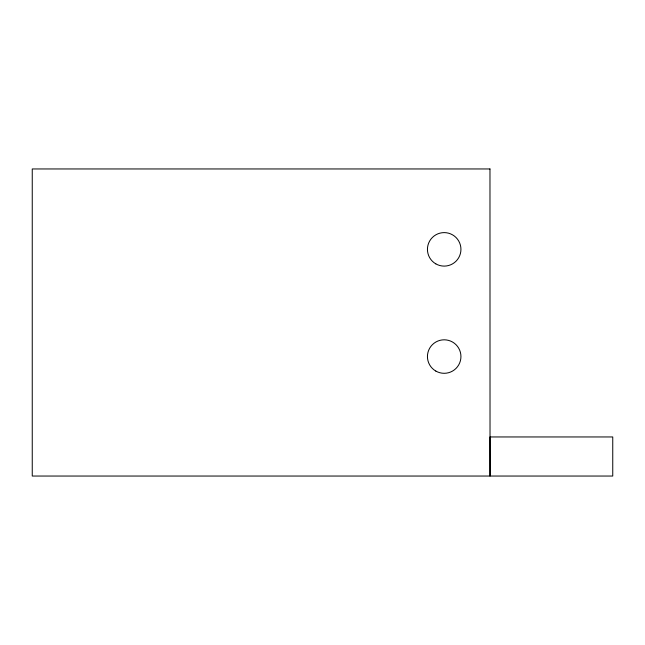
<?xml version="1.0" encoding="UTF-8"?>
<svg xmlns="http://www.w3.org/2000/svg" width="645" height="645" viewBox="0 0 645 645"><rect width="100%" height="100%" fill="white"/><g stroke="black" fill="none" stroke-linecap="round" stroke-linejoin="round"><path stroke-width="0.97" d="M489.974 168.958L32.25 168.958L32.25 476.042L612.75 476.042L612.75 436.955L489.974 436.955L490.031 476.042L489.974 168.958M435.81 371.06A16.754 16.754 0 0 0 460.941 356.556A16.754 16.754 0 0 0 435.81 342.052A16.754 16.754 0 0 0 435.81 371.06M435.81 263.861A16.754 16.754 0 0 0 460.941 249.357A16.754 16.754 0 0 0 435.81 234.853A16.754 16.754 0 0 0 435.81 263.861"/></g></svg>
